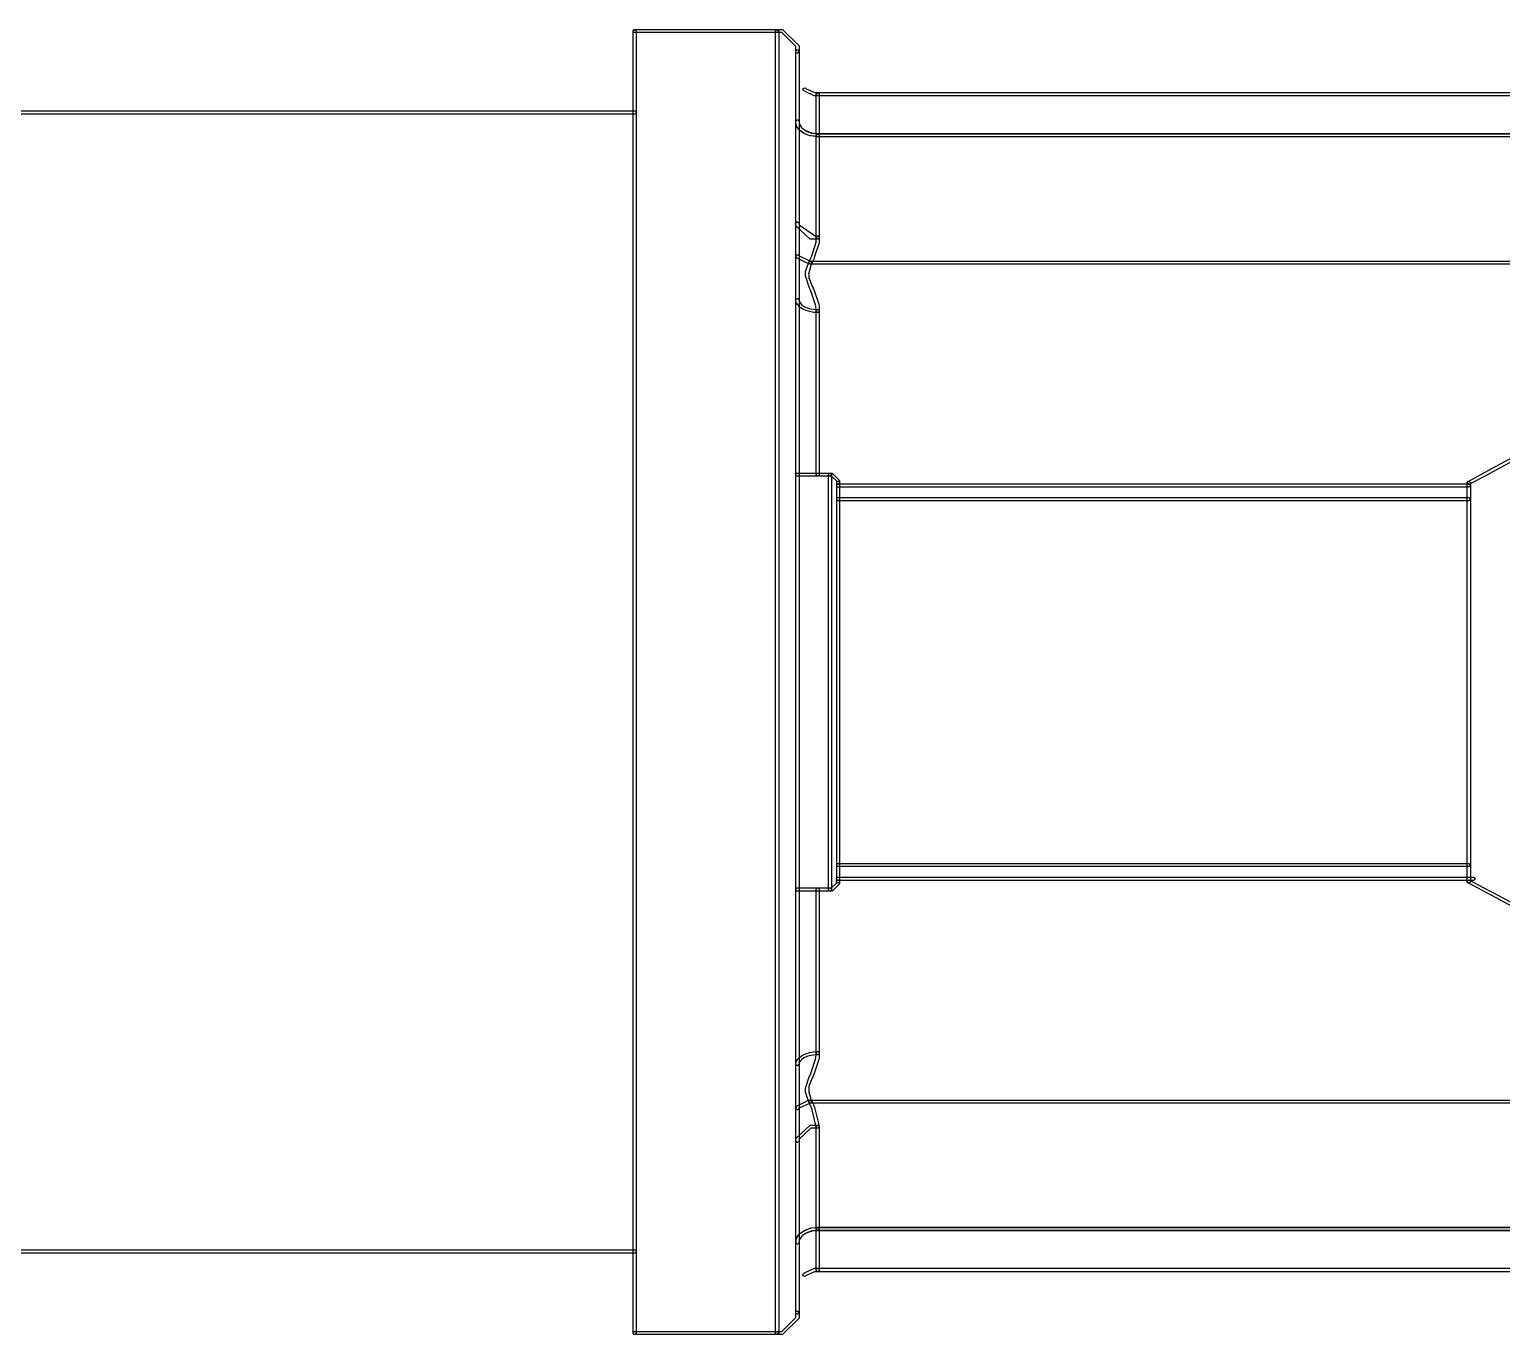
# Model space of a CAD drawing. Extents: x 0.54 to 10.46, y 0.74 to 7.76.
# Drawn here: x 8.7989 to 9.1258, y 3.9673 to 4.2572 of the extents above; entities that cross this region are included whole.
import ezdxf

# ---------------------------------------------------------------- set-up
doc = ezdxf.new("R2010")
doc.units = 0
doc.layers.get('0').update_dxf_attribs({"linetype": 'CONTINUOUS'})

msp = doc.modelspace()

# ---------------------------------------------------------------- linework, layer by layer
at = {"color": 0}
for points in [[(8.9649, 4.25646), (8.93332, 4.25646), (8.93321, 4.25646), (8.93294, 4.25672), (8.93294, 4.25678), (8.93294, 4.25689), (8.93321, 4.25717), (8.93332, 4.25717), (8.9649, 4.25717), (8.96496, 4.25717), (8.96528, 4.25689), (8.96528, 4.25678), (8.96528, 4.25672), (8.96496, 4.25646), (8.9649, 4.25646)], [(8.93332, 3.96733), (8.93321, 3.96733), (8.93294, 3.96761), (8.93294, 3.96767), (8.93294, 4.25678), (8.93294, 4.25689), (8.93321, 4.25711), (8.93332, 4.25711), (8.93338, 4.25711), (8.93365, 4.25689), (8.93365, 4.25678), (8.93365, 3.96767), (8.93365, 3.96761), (8.93338, 3.96733), (8.93332, 3.96733)], [(8.9694, 4.2519), (8.96929, 4.2519), (8.96907, 4.25222), (8.96907, 4.25228), (8.96907, 4.25336), (8.96593, 4.25646), (8.9649, 4.25646), (8.96479, 4.25646), (8.96457, 4.25672), (8.96457, 4.25678), (8.96457, 4.25689), (8.96479, 4.25717), (8.9649, 4.25717), (8.9661, 4.25717), (8.96978, 4.25353), (8.96978, 4.25228), (8.96978, 4.25222), (8.96946, 4.2519), (8.9694, 4.2519)], [(8.9694, 3.97185), (8.96929, 3.97185), (8.96907, 3.97211), (8.96907, 3.97217), (8.96907, 4.25228), (8.96907, 4.25239), (8.96929, 4.25261), (8.9694, 4.25261), (8.96946, 4.25261), (8.96978, 4.25239), (8.96978, 4.25228), (8.96978, 3.97217), (8.96978, 3.97211), (8.96946, 3.97185), (8.9694, 3.97185)], [(8.97396, 4.24246), (8.97314, 4.24246), (8.97097, 4.24349), (8.97076, 4.24365), (8.97071, 4.24371), (8.97071, 4.24408), (8.97076, 4.24408), (8.97076, 4.24414), (8.97119, 4.24419), (8.97125, 4.24414), (8.9714, 4.24397), (8.97331, 4.24317), (8.97396, 4.24317), (8.97401, 4.24317), (8.97428, 4.24289), (8.97428, 4.24278), (8.97428, 4.24274), (8.97401, 4.24246), (8.97396, 4.24246)], [(9.25672, 4.24246), (8.97396, 4.24246), (8.97385, 4.24246), (8.97358, 4.24274), (8.97358, 4.24278), (8.97358, 4.24289), (8.97385, 4.24317), (8.97396, 4.24317), (9.25672, 4.24317), (9.25678, 4.24317), (9.25711, 4.24289), (9.25711, 4.24278), (9.25711, 4.24274), (9.25678, 4.24246), (9.25672, 4.24246)], [(8.93332, 4.23833), (8.204, 4.23833), (8.20389, 4.23833), (8.20367, 4.23867), (8.20367, 4.23872), (8.20367, 4.23882), (8.20389, 4.2391), (8.204, 4.2391), (8.93332, 4.2391), (8.93338, 4.2391), (8.93365, 4.23882), (8.93365, 4.23872), (8.93365, 4.23867), (8.93338, 4.23833), (8.93332, 4.23833)], [(8.97396, 4.23329), (8.9739, 4.23329), (8.97374, 4.23335), (8.9725, 4.23351), (8.97239, 4.23351), (8.97222, 4.23356), (8.97103, 4.234), (8.97092, 4.23406), (8.97081, 4.2341), (8.96989, 4.23481), (8.96983, 4.23486), (8.96972, 4.23497), (8.96918, 4.23583), (8.96918, 4.23589), (8.96912, 4.23594), (8.96907, 4.23649), (8.96907, 4.23649), (8.96907, 4.2366), (8.96907, 4.2366), (8.96907, 4.23671), (8.96907, 4.23671), (8.96907, 4.23682), (8.96935, 4.23708), (8.96946, 4.23708), (8.96951, 4.23708), (8.96978, 4.23682), (8.96978, 4.23671), (8.96978, 4.23665), (8.96978, 4.23665), (8.96978, 4.23649), (8.96978, 4.23649), (8.96978, 4.23649), (8.96983, 4.23617), (8.96989, 4.23611), (8.96989, 4.23606), (8.97032, 4.2354), (8.97038, 4.23535), (8.97043, 4.23529), (8.97119, 4.23469), (8.97131, 4.23465), (8.97136, 4.2346), (8.97239, 4.23421), (8.9725, 4.23415), (8.9726, 4.23415), (8.97379, 4.23406), (8.97396, 4.234), (8.97401, 4.234), (8.97428, 4.23372), (8.97428, 4.23361), (8.97428, 4.23356), (8.97401, 4.23329), (8.97396, 4.23329)], [(8.97396, 4.23335), (8.9739, 4.23335), (8.97379, 4.2334), (8.9725, 4.23351), (8.97239, 4.23351), (8.97222, 4.23356), (8.97103, 4.234), (8.97097, 4.23406), (8.97086, 4.2341), (8.96989, 4.23481), (8.96983, 4.23486), (8.96972, 4.23497), (8.96918, 4.23583), (8.96918, 4.23594), (8.96912, 4.236), (8.96907, 4.23649), (8.96907, 4.23649), (8.96907, 4.2366), (8.96907, 4.2366), (8.96907, 4.23671), (8.96907, 4.23671), (8.96907, 4.23682), (8.96935, 4.23708), (8.96946, 4.23708), (8.96951, 4.23708), (8.96978, 4.23682), (8.96978, 4.23671), (8.96978, 4.23665), (8.96978, 4.23665), (8.96978, 4.23649), (8.96978, 4.23649), (8.96978, 4.23649), (8.96983, 4.23622), (8.96989, 4.23617), (8.96989, 4.23611), (8.97032, 4.2354), (8.97038, 4.23535), (8.97043, 4.23529), (8.97119, 4.23475), (8.97131, 4.23469), (8.97136, 4.23465), (8.97239, 4.23426), (8.97254, 4.23421), (8.97265, 4.23421), (8.97364, 4.23406), (8.97396, 4.23406), (8.97401, 4.23406), (8.97428, 4.23378), (8.97428, 4.23367), (8.97428, 4.23361), (8.97401, 4.23335), (8.97396, 4.23335)], [(9.25672, 4.23335), (8.97396, 4.23335), (8.97385, 4.23335), (8.97358, 4.23361), (8.97358, 4.23367), (8.97358, 4.23378), (8.97385, 4.23406), (8.97396, 4.23406), (9.25672, 4.23406), (9.25678, 4.23406), (9.25711, 4.23378), (9.25711, 4.23367), (9.25711, 4.23361), (9.25678, 4.23335), (9.25672, 4.23335)], [(8.97396, 4.21061), (8.97385, 4.21061), (8.97358, 4.21094), (8.97358, 4.21099), (8.97358, 4.23367), (8.97358, 4.23378), (8.97385, 4.234), (8.97396, 4.234), (8.97401, 4.234), (8.97428, 4.23378), (8.97428, 4.23367), (8.97428, 4.21099), (8.97428, 4.21094), (8.97401, 4.21061), (8.97396, 4.21061)], [(9.25672, 4.23329), (8.97396, 4.23329), (8.97385, 4.23329), (8.97358, 4.23361), (8.97358, 4.23367), (8.97358, 4.23378), (8.97385, 4.234), (8.97396, 4.234), (9.25672, 4.234), (9.25678, 4.234), (9.25711, 4.23378), (9.25711, 4.23367), (9.25711, 4.23361), (9.25678, 4.23329), (9.25672, 4.23329)], [(8.97336, 4.21061), (8.97228, 4.21061), (8.96918, 4.21349), (8.96907, 4.21397), (8.96903, 4.21403), (8.96929, 4.21442), (8.96935, 4.21442), (8.96946, 4.21442), (8.96972, 4.21425), (8.96978, 4.21419), (8.96983, 4.21376), (8.97342, 4.21126), (8.9739, 4.21132), (8.9739, 4.21132), (8.97396, 4.21137), (8.97396, 4.21137), (8.97401, 4.21137), (8.97424, 4.2111), (8.97428, 4.21104), (8.97428, 4.21099), (8.97407, 4.21067), (8.97401, 4.21067), (8.97396, 4.21067), (8.97347, 4.21061), (8.97336, 4.21061)], [(8.97233, 4.20503), (8.97233, 4.20503), (8.97217, 4.20508), (8.97217, 4.20508), (8.97211, 4.20514), (8.97194, 4.20546), (8.972, 4.20551), (8.9725, 4.2066), (8.9726, 4.20692), (8.97358, 4.2099), (8.97358, 4.21089), (8.97358, 4.21099), (8.97358, 4.2111), (8.97385, 4.21132), (8.97396, 4.21132), (8.97401, 4.21132), (8.97428, 4.2111), (8.97428, 4.21099), (8.97428, 4.21089), (8.97428, 4.20975), (8.97325, 4.20671), (8.97314, 4.20632), (8.9726, 4.20524), (8.97254, 4.20524), (8.97239, 4.20503), (8.97233, 4.20503)], [(8.97233, 4.20503), (8.97233, 4.20503), (8.97222, 4.20503), (8.97222, 4.20503), (8.9719, 4.20514), (8.9694, 4.20638), (8.96918, 4.20654), (8.96912, 4.2066), (8.96912, 4.20703), (8.96918, 4.20703), (8.96918, 4.20708), (8.96962, 4.20714), (8.96967, 4.20708), (8.96983, 4.20692), (8.97211, 4.20578), (8.97239, 4.20574), (8.97244, 4.20574), (8.97265, 4.2054), (8.97265, 4.20529), (8.9726, 4.20529), (8.97239, 4.20503), (8.97233, 4.20503)], [(8.97396, 4.19428), (8.97385, 4.19428), (8.97358, 4.19461), (8.97358, 4.19461), (8.97358, 4.19488), (8.97353, 4.19564), (8.97353, 4.19569), (8.97347, 4.19601), (8.97239, 4.19911), (8.97228, 4.19943), (8.97217, 4.19965), (8.97206, 4.19993), (8.97125, 4.20242), (8.97125, 4.20264), (8.97125, 4.2034), (8.97185, 4.20529), (8.97194, 4.20551), (8.97194, 4.20557), (8.97239, 4.20574), (8.97244, 4.20568), (8.97244, 4.20568), (8.9726, 4.20529), (8.9726, 4.20524), (8.9725, 4.20503), (8.9719, 4.20285), (8.97194, 4.20264), (8.97194, 4.20199), (8.97271, 4.20019), (8.97282, 4.19993), (8.97288, 4.19976), (8.97304, 4.19943), (8.97418, 4.19613), (8.97424, 4.19575), (8.97424, 4.19547), (8.97428, 4.19488), (8.97428, 4.19467), (8.97428, 4.19461), (8.97401, 4.19433), (8.97396, 4.19428)], [(9.25672, 4.20503), (8.97233, 4.20503), (8.97222, 4.20503), (8.97194, 4.20529), (8.97194, 4.20535), (8.97194, 4.20546), (8.97222, 4.20574), (8.97233, 4.20574), (9.25672, 4.20574), (9.25678, 4.20574), (9.25711, 4.20546), (9.25711, 4.20535), (9.25711, 4.20529), (9.25678, 4.20503), (9.25672, 4.20503)], [(8.97396, 4.19428), (8.9739, 4.19428), (8.97304, 4.19433), (8.97217, 4.1945), (8.97136, 4.19472), (8.97065, 4.19504), (8.97, 4.19542), (8.96957, 4.1959), (8.96924, 4.1964), (8.96918, 4.19646), (8.96918, 4.1965), (8.96918, 4.1965), (8.96907, 4.197), (8.96903, 4.19706), (8.96929, 4.19743), (8.96935, 4.19743), (8.96935, 4.19743), (8.96946, 4.19743), (8.96946, 4.19743), (8.96951, 4.19743), (8.96972, 4.19715), (8.96978, 4.1971), (8.96983, 4.19672), (8.97011, 4.19635), (8.97043, 4.19596), (8.97092, 4.19564), (8.97157, 4.19536), (8.97233, 4.19515), (8.9731, 4.19504), (8.97396, 4.19499), (8.97401, 4.19499), (8.97428, 4.19472), (8.97428, 4.19461), (8.97428, 4.19456), (8.97401, 4.19428), (8.97396, 4.19428)], [(8.97667, 4.15793), (8.9694, 4.15793), (8.96929, 4.15793), (8.96907, 4.15826), (8.96907, 4.15831), (8.96907, 4.15842), (8.96929, 4.15864), (8.9694, 4.15864), (8.97667, 4.15864), (8.97672, 4.15864), (8.977, 4.15842), (8.977, 4.15831), (8.977, 4.15826), (8.97672, 4.15793), (8.97667, 4.15793)], [(8.97846, 4.15614), (8.97835, 4.15614), (8.97814, 4.15642), (8.97814, 4.15647), (8.97814, 4.15685), (8.977, 4.15793), (8.97667, 4.15793), (8.97657, 4.15793), (8.97629, 4.15826), (8.97629, 4.15831), (8.97629, 4.15842), (8.97657, 4.15864), (8.97667, 4.15864), (8.97715, 4.15864), (8.97879, 4.15701), (8.97879, 4.15647), (8.97879, 4.15642), (8.97851, 4.15614), (8.97846, 4.15614)], [(8.97846, 4.0676), (8.97835, 4.0676), (8.97814, 4.06787), (8.97814, 4.06793), (8.97814, 4.15647), (8.97814, 4.15657), (8.97835, 4.15685), (8.97846, 4.15685), (8.97851, 4.15685), (8.97879, 4.15657), (8.97879, 4.15647), (8.97879, 4.06793), (8.97879, 4.06787), (8.97851, 4.0676), (8.97846, 4.0676)], [(9.11849, 4.0676), (9.11838, 4.0676), (9.11817, 4.06787), (9.11817, 4.06793), (9.11817, 4.15647), (9.11817, 4.15657), (9.11838, 4.15685), (9.11849, 4.15685), (9.11854, 4.15685), (9.11888, 4.15657), (9.11888, 4.15647), (9.11888, 4.06793), (9.11888, 4.06787), (9.11854, 4.0676), (9.11849, 4.0676)], [(9.11849, 4.1525), (8.97846, 4.1525), (8.97835, 4.1525), (8.97814, 4.15283), (8.97814, 4.15289), (8.97814, 4.153), (8.97835, 4.15321), (8.97846, 4.15321), (9.11849, 4.15321), (9.11854, 4.15321), (9.11888, 4.153), (9.11888, 4.15289), (9.11888, 4.15283), (9.11854, 4.1525), (9.11849, 4.1525)], [(9.11849, 4.07124), (8.97846, 4.07124), (8.97835, 4.07124), (8.97814, 4.0715), (8.97814, 4.07156), (8.97814, 4.07167), (8.97835, 4.07194), (8.97846, 4.07194), (9.11849, 4.07194), (9.11854, 4.07194), (9.11888, 4.07167), (9.11888, 4.07156), (9.11888, 4.0715), (9.11854, 4.07124), (9.11849, 4.07124)], [(8.97667, 4.06581), (8.9694, 4.06581), (8.96929, 4.06581), (8.96907, 4.06608), (8.96907, 4.06614), (8.96907, 4.06625), (8.96929, 4.06651), (8.9694, 4.06651), (8.97667, 4.06651), (8.97672, 4.06651), (8.977, 4.06625), (8.977, 4.06614), (8.977, 4.06608), (8.97672, 4.06581), (8.97667, 4.06581)], [(8.97667, 4.06581), (8.97657, 4.06581), (8.97629, 4.06608), (8.97629, 4.06614), (8.97629, 4.06625), (8.97657, 4.06651), (8.97667, 4.06651), (8.977, 4.06651), (8.97808, 4.0676), (8.97808, 4.06793), (8.97808, 4.06803), (8.97835, 4.06831), (8.97846, 4.06831), (8.97851, 4.06831), (8.97879, 4.06803), (8.97879, 4.06793), (8.97879, 4.06743), (8.97715, 4.06581), (8.97667, 4.06581)], [(8.9694, 4.02701), (8.9694, 4.02701), (8.96935, 4.02707), (8.96935, 4.02707), (8.96924, 4.02707), (8.96907, 4.0274), (8.96907, 4.02746), (8.96918, 4.02794), (8.96918, 4.02794), (8.96918, 4.02806), (8.96924, 4.02806), (8.96951, 4.02849), (8.96994, 4.02897), (8.97054, 4.0294), (8.97131, 4.02968), (8.97211, 4.02994), (8.97304, 4.03011), (8.9739, 4.03017), (8.97396, 4.03017), (8.97401, 4.03017), (8.97428, 4.02989), (8.97428, 4.02979), (8.97428, 4.02974), (8.97401, 4.02946), (8.97396, 4.02946), (8.9731, 4.0294), (8.97228, 4.02929), (8.97151, 4.02908), (8.97086, 4.02881), (8.97038, 4.02843), (8.97, 4.02806), (8.96983, 4.02772), (8.96978, 4.02735), (8.96972, 4.02735), (8.96946, 4.02701), (8.9694, 4.02701)], [(8.97233, 4.01872), (8.97222, 4.01872), (8.972, 4.01888), (8.972, 4.01893), (8.9719, 4.01915), (8.97125, 4.02115), (8.97125, 4.02181), (8.97125, 4.02208), (8.97206, 4.02458), (8.97217, 4.02479), (8.97228, 4.02496), (8.97239, 4.02533), (8.97347, 4.02849), (8.97353, 4.02875), (8.97353, 4.02886), (8.97358, 4.02962), (8.97358, 4.02983), (8.97358, 4.02989), (8.97385, 4.03017), (8.97396, 4.03017), (8.97401, 4.03017), (8.97428, 4.02989), (8.97428, 4.02979), (8.97428, 4.02951), (8.97424, 4.02881), (8.97424, 4.02869), (8.97418, 4.02838), (8.97304, 4.02507), (8.97288, 4.02468), (8.97282, 4.02453), (8.97271, 4.02431), (8.97194, 4.02246), (8.97194, 4.02181), (8.97194, 4.02115), (8.9725, 4.01942), (8.9726, 4.01921), (8.9726, 4.01921), (8.97244, 4.01882), (8.97244, 4.01878), (8.97239, 4.01878), (8.97233, 4.01872), (8.97233, 4.01872)], [(8.9694, 4.01725), (8.9694, 4.01725), (8.96918, 4.01742), (8.96918, 4.01742), (8.96912, 4.01747), (8.96912, 4.0179), (8.96918, 4.0179), (8.9694, 4.01812), (8.9719, 4.01937), (8.97222, 4.01942), (8.97233, 4.01942), (8.9726, 4.01921), (8.97265, 4.01915), (8.97265, 4.01904), (8.97244, 4.01878), (8.97239, 4.01872), (8.97211, 4.01867), (8.96983, 4.01758), (8.96967, 4.01736), (8.96962, 4.01736), (8.96946, 4.01725), (8.9694, 4.01725)], [(9.25672, 4.01872), (8.97233, 4.01872), (8.97222, 4.01872), (8.97194, 4.01904), (8.97194, 4.0191), (8.97194, 4.01921), (8.97222, 4.01942), (8.97233, 4.01942), (9.25672, 4.01942), (9.25678, 4.01942), (9.25711, 4.01921), (9.25711, 4.0191), (9.25711, 4.01904), (9.25678, 4.01872), (9.25672, 4.01872)], [(8.9739, 4.01313), (8.97379, 4.01313), (8.97364, 4.01335), (8.97364, 4.0134), (8.97353, 4.01378), (8.9726, 4.01753), (8.9725, 4.01785), (8.97244, 4.01796), (8.972, 4.01888), (8.972, 4.01893), (8.97194, 4.01899), (8.97211, 4.01937), (8.97217, 4.01937), (8.97217, 4.01942), (8.97254, 4.01926), (8.9726, 4.01921), (8.9726, 4.01915), (8.97304, 4.01824), (8.9731, 4.01812), (8.97319, 4.01774), (8.97418, 4.01394), (8.97428, 4.01357), (8.97428, 4.01346), (8.97401, 4.01318), (8.97401, 4.01313), (8.9739, 4.01313)], [(8.9694, 4.00999), (8.9694, 4.00999), (8.96935, 4.01004), (8.96935, 4.01004), (8.96929, 4.0101), (8.96907, 4.01036), (8.96907, 4.01042), (8.96918, 4.01096), (8.97228, 4.01383), (8.97336, 4.01383), (8.97353, 4.01383), (8.97396, 4.01383), (8.97401, 4.01378), (8.97407, 4.01378), (8.97428, 4.01346), (8.97428, 4.0134), (8.97428, 4.01335), (8.97401, 4.01313), (8.97396, 4.01313), (8.97396, 4.01313), (8.9739, 4.01313), (8.9739, 4.01313), (8.9739, 4.01313), (8.97347, 4.01318), (8.97336, 4.01318), (8.97244, 4.01318), (8.96983, 4.01074), (8.96978, 4.01031), (8.96972, 4.01031), (8.96946, 4.00999), (8.9694, 4.00999)], [(8.97396, 3.99046), (8.97385, 3.99046), (8.97358, 3.99072), (8.97358, 3.99078), (8.97358, 4.01346), (8.97358, 4.01357), (8.97385, 4.01383), (8.97396, 4.01383), (8.97401, 4.01383), (8.97428, 4.01357), (8.97428, 4.01346), (8.97428, 3.99078), (8.97428, 3.99072), (8.97401, 3.99046), (8.97396, 3.99046)], [(8.9694, 3.98742), (8.96929, 3.98742), (8.96907, 3.98768), (8.96907, 3.98774), (8.96907, 3.98774), (8.96907, 3.98785), (8.96907, 3.98785), (8.96907, 3.98785), (8.96912, 3.98796), (8.96912, 3.98796), (8.96912, 3.98812), (8.96912, 3.9885), (8.96918, 3.9885), (8.96918, 3.98861), (8.96972, 3.98953), (8.96983, 3.98958), (8.96989, 3.98969), (8.97086, 3.99035), (8.97097, 3.9904), (8.97108, 3.9905), (8.97222, 3.99094), (8.97239, 3.99094), (8.9725, 3.991), (8.97336, 3.9911), (8.97368, 3.9911), (8.9739, 3.99115), (8.97396, 3.99115), (8.97428, 3.99094), (8.97428, 3.99083), (8.97428, 3.99078), (8.97401, 3.99046), (8.97396, 3.99046), (8.97374, 3.99046), (8.97364, 3.99046), (8.9726, 3.99035), (8.97254, 3.99029), (8.97239, 3.99029), (8.97136, 3.98986), (8.97131, 3.98981), (8.97119, 3.98975), (8.97043, 3.98921), (8.97038, 3.9891), (8.97032, 3.98904), (8.96983, 3.98839), (8.96983, 3.98828), (8.96983, 3.98822), (8.96978, 3.98801), (8.96978, 3.9879), (8.96978, 3.9879), (8.96978, 3.98779), (8.96978, 3.98779), (8.96978, 3.98774), (8.96946, 3.98742), (8.9694, 3.98742)], [(9.25672, 3.99046), (8.97396, 3.99046), (8.97385, 3.99046), (8.97358, 3.99072), (8.97358, 3.99078), (8.97358, 3.99089), (8.97385, 3.99115), (8.97396, 3.99115), (9.25672, 3.99115), (9.25678, 3.99115), (9.25711, 3.99089), (9.25711, 3.99078), (9.25711, 3.99072), (9.25678, 3.99046), (9.25672, 3.99046)], [(8.9694, 3.98742), (8.96929, 3.98742), (8.96907, 3.98768), (8.96907, 3.98774), (8.96907, 3.98774), (8.96907, 3.98785), (8.96907, 3.98785), (8.96907, 3.98785), (8.96912, 3.98796), (8.96912, 3.98796), (8.96912, 3.98812), (8.96912, 3.98844), (8.96918, 3.9885), (8.96918, 3.98861), (8.96972, 3.98953), (8.96983, 3.98958), (8.96989, 3.98969), (8.97086, 3.99035), (8.97097, 3.9904), (8.97108, 3.99046), (8.97222, 3.99094), (8.97239, 3.99094), (8.9725, 3.991), (8.97353, 3.9911), (8.9739, 3.9911), (8.97396, 3.9911), (8.97401, 3.9911), (8.97428, 3.99089), (8.97428, 3.99078), (8.97428, 3.99072), (8.97401, 3.9904), (8.97396, 3.9904), (8.97358, 3.9904), (8.97265, 3.99029), (8.97254, 3.99024), (8.97239, 3.99024), (8.97136, 3.98986), (8.97131, 3.98981), (8.97119, 3.98975), (8.97043, 3.98921), (8.97038, 3.9891), (8.97032, 3.98904), (8.96983, 3.98839), (8.96983, 3.98828), (8.96983, 3.98822), (8.96978, 3.98801), (8.96978, 3.9879), (8.96978, 3.9879), (8.96978, 3.98779), (8.96978, 3.98779), (8.96978, 3.98774), (8.96946, 3.98742), (8.9694, 3.98742)], [(9.25672, 3.9904), (8.97396, 3.9904), (8.97385, 3.9904), (8.97358, 3.99067), (8.97358, 3.99072), (8.97358, 3.99083), (8.97385, 3.9911), (8.97396, 3.9911), (9.25672, 3.9911), (9.25678, 3.9911), (9.25711, 3.99083), (9.25711, 3.99072), (9.25711, 3.99067), (9.25678, 3.9904), (9.25672, 3.9904)], [(8.93332, 3.9854), (8.21522, 3.9854), (8.21511, 3.9854), (8.21485, 3.98568), (8.21485, 3.98574), (8.21485, 3.98583), (8.21511, 3.98611), (8.21522, 3.98611), (8.93332, 3.98611), (8.93338, 3.98611), (8.93365, 3.98583), (8.93365, 3.98574), (8.93365, 3.98568), (8.93338, 3.9854), (8.93332, 3.9854)], [(8.97097, 3.98019), (8.97097, 3.98019), (8.97071, 3.98036), (8.97071, 3.98036), (8.97065, 3.98042), (8.97071, 3.98085), (8.97076, 3.98085), (8.97097, 3.98107), (8.97319, 3.98204), (8.97396, 3.98204), (8.97401, 3.98204), (8.97428, 3.98178), (8.97428, 3.98167), (8.97428, 3.98161), (8.97401, 3.98128), (8.97396, 3.98128), (8.97325, 3.98128), (8.9714, 3.98047), (8.97125, 3.98031), (8.97119, 3.98031), (8.97103, 3.98019), (8.97097, 3.98019)], [(9.25672, 3.98128), (8.97396, 3.98128), (8.97385, 3.98128), (8.97358, 3.98161), (8.97358, 3.98167), (8.97358, 3.98178), (8.97385, 3.98204), (8.97396, 3.98204), (9.25672, 3.98204), (9.25678, 3.98204), (9.25711, 3.98178), (9.25711, 3.98167), (9.25711, 3.98161), (9.25678, 3.98128), (9.25672, 3.98128)], [(8.9649, 3.96733), (8.96479, 3.96733), (8.96457, 3.96761), (8.96457, 3.96767), (8.96457, 3.96778), (8.96479, 3.96804), (8.9649, 3.96804), (8.96593, 3.96804), (8.96907, 3.97114), (8.96907, 3.97217), (8.96907, 3.97228), (8.96929, 3.97254), (8.9694, 3.97254), (8.96946, 3.97254), (8.96978, 3.97228), (8.96978, 3.97217), (8.96978, 3.97097), (8.9661, 3.96733), (8.9649, 3.96733)], [(8.9649, 3.96733), (8.93332, 3.96733), (8.93321, 3.96733), (8.93294, 3.96761), (8.93294, 3.96767), (8.93294, 3.96778), (8.93321, 3.96804), (8.93332, 3.96804), (8.9649, 3.96804), (8.96496, 3.96804), (8.96528, 3.96778), (8.96528, 3.96767), (8.96528, 3.96761), (8.96496, 3.96733), (8.9649, 3.96733)]]:
    msp.add_lwpolyline(points, close=True, dxfattribs=at)
at = {"color": 9}
for points in [[(8.9649, 3.96733), (8.96479, 3.96733), (8.96457, 3.96761), (8.96457, 3.96767), (8.96457, 4.25678), (8.96457, 4.25689), (8.96479, 4.25711), (8.9649, 4.25711), (8.96496, 4.25711), (8.96528, 4.25689), (8.96528, 4.25678), (8.96528, 3.96767), (8.96528, 3.96761), (8.96496, 3.96733), (8.9649, 3.96733)], [(8.97396, 4.23335), (8.97385, 4.23335), (8.97358, 4.23361), (8.97358, 4.23367), (8.97358, 4.24278), (8.97358, 4.24289), (8.97385, 4.24311), (8.97396, 4.24311), (8.97401, 4.24311), (8.97428, 4.24289), (8.97428, 4.24278), (8.97428, 4.23367), (8.97428, 4.23361), (8.97401, 4.23335), (8.97396, 4.23335)], [(8.97396, 4.15793), (8.97385, 4.15793), (8.97358, 4.15826), (8.97358, 4.15831), (8.97358, 4.19467), (8.97358, 4.19476), (8.97385, 4.19499), (8.97396, 4.19499), (8.97401, 4.19499), (8.97428, 4.19476), (8.97428, 4.19467), (8.97428, 4.15831), (8.97428, 4.15826), (8.97401, 4.15793), (8.97396, 4.15793)], [(8.97667, 4.06581), (8.97657, 4.06581), (8.97629, 4.06608), (8.97629, 4.06614), (8.97629, 4.15831), (8.97629, 4.15842), (8.97657, 4.15864), (8.97667, 4.15864), (8.97672, 4.15864), (8.977, 4.15842), (8.977, 4.15831), (8.977, 4.06614), (8.977, 4.06608), (8.97672, 4.06581), (8.97667, 4.06581)], [(9.11849, 4.15554), (8.97846, 4.15554), (8.97835, 4.15554), (8.97814, 4.15582), (8.97814, 4.15587), (8.97814, 4.15597), (8.97835, 4.15625), (8.97846, 4.15625), (9.11849, 4.15625), (9.11854, 4.15625), (9.11888, 4.15597), (9.11888, 4.15587), (9.11888, 4.15582), (9.11854, 4.15554), (9.11849, 4.15554)], [(8.97396, 4.02946), (8.97385, 4.02946), (8.97358, 4.02974), (8.97358, 4.02979), (8.97358, 4.06614), (8.97358, 4.06625), (8.97385, 4.06651), (8.97396, 4.06651), (8.97401, 4.06651), (8.97428, 4.06625), (8.97428, 4.06614), (8.97428, 4.02979), (8.97428, 4.02974), (8.97401, 4.02946), (8.97396, 4.02946)], [(9.11951, 4.06819), (8.97846, 4.06819), (8.97835, 4.06819), (8.97808, 4.06853), (8.97808, 4.06858), (8.97808, 4.06868), (8.97835, 4.0689), (8.97846, 4.0689), (9.11951, 4.0689), (9.11957, 4.0689), (9.1199, 4.06868), (9.1199, 4.06858), (9.1199, 4.06853), (9.11957, 4.06819), (9.11951, 4.06819)], [(8.97396, 3.98128), (8.97385, 3.98128), (8.97358, 3.98161), (8.97358, 3.98167), (8.97358, 3.99078), (8.97358, 3.99089), (8.97385, 3.9911), (8.97396, 3.9911), (8.97401, 3.9911), (8.97428, 3.99089), (8.97428, 3.99078), (8.97428, 3.98167), (8.97428, 3.98161), (8.97401, 3.98128), (8.97396, 3.98128)]]:
    msp.add_lwpolyline(points, close=True, dxfattribs=at)
at = {"color": 0}
for points in [[(9.1466, 4.17128), (9.12397, 4.15901), (9.12169, 4.15776), (9.11865, 4.15619), (9.1186, 4.15619), (9.11849, 4.15614), (9.11849, 4.15614), (9.11849, 4.15614), (9.11849, 4.15614), (9.11822, 4.15636), (9.11822, 4.15636), (9.11817, 4.15642), (9.11828, 4.15679), (9.11833, 4.15679), (9.12131, 4.15842), (9.12358, 4.15967), (9.14626, 4.17188)], [(9.14626, 4.05263), (9.12364, 4.06483), (9.12136, 4.06603), (9.11833, 4.06765), (9.11828, 4.06771), (9.11811, 4.06814), (9.11817, 4.06814), (9.11817, 4.06819), (9.1186, 4.06831), (9.11865, 4.06825), (9.12169, 4.06662), (9.12397, 4.06543), (9.1466, 4.05322)]]:
    msp.add_lwpolyline(points, dxfattribs=at)

doc.saveas('drawing.dxf')
